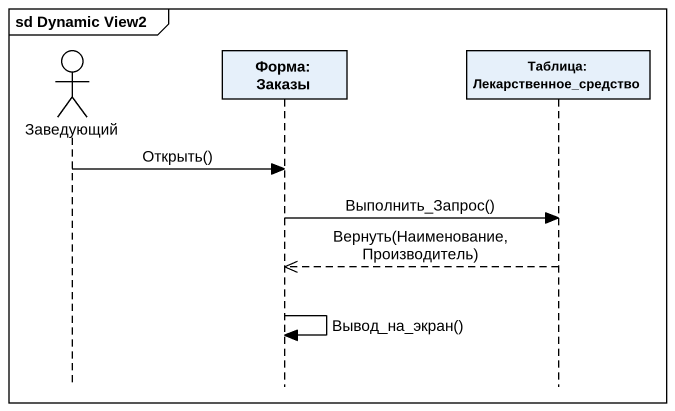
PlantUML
@startuml
mainframe sd Dynamic View2
hide footbox
actor Заведующий
participant "Форма: Заказы" as Форма_Заказы
participant "Таблица: Лекарственное_средство" as Таблица_Лекарственное

Заведующий -> Форма_Заказы : Открыть()
Форма_Заказы -> Таблица_Лекарственное : Выполнить_Запрос()
Таблица_Лекарственное -->> Форма_Заказы : Вернуть(Наименование, Производитель)
Форма_Заказы -> Форма_Заказы : Вывод_на_экран()
@enduml
